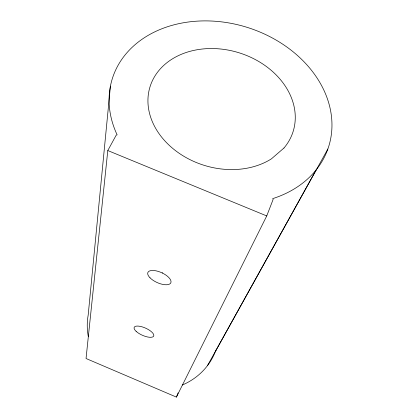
<?xml version="1.0" encoding="UTF-8"?>
<svg xmlns="http://www.w3.org/2000/svg" width="418" height="418" viewBox="0 0 418 418"><rect width="100%" height="100%" fill="white"/><g stroke="black" fill="none" stroke-linecap="round" stroke-linejoin="round"><path stroke-width="0.63" d="M110.425 86.134L88.188 315.057A66.436 62.021 17.3 0 0 88.302 336.568M107.797 150.548L86.045 358.513L176.412 397.1L266.741 215.934L273.137 199.412L272.708 198.628A113.377 89.253 17.4 0 0 320.758 84.091A113.377 89.253 17.4 0 0 175.346 24.479A113.377 89.253 17.4 0 0 117.124 134.847L116.235 135.087L107.797 150.548L266.741 215.934M176.412 397.1L178.105 392.878M207.48 365.614L316.212 169.812M215.474 351.313L327.848 149.022M162.398 272.797L162.733 272.959M215.928 350.106A66.436 62.021 17.3 0 1 182.332 385.015M283.984 148.003L271.397 158.866A74.963 58.922 17.4 0 1 151.394 119.302A74.963 58.922 17.4 0 1 230.94 50.646A74.963 58.922 17.4 0 1 283.984 148.003M136.148 331.359A10.685 3.914 24 0 0 153.108 336.72A10.685 3.914 24 0 0 142.559 326.98A10.685 3.914 24 0 0 136.148 331.359M150.01 277.798A12.582 5.424 24.3 0 0 170.1 283.717A12.582 5.424 24.3 0 0 157.983 271.324A12.582 5.424 24.3 0 0 150.01 277.798"/></g></svg>
